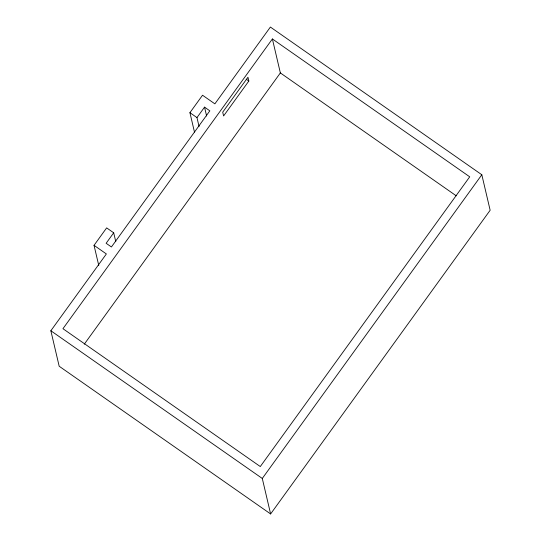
<?xml version="1.0" encoding="UTF-8"?>
<svg xmlns="http://www.w3.org/2000/svg" width="541" height="541" viewBox="0 0 541 541"><rect width="100%" height="100%" fill="white"/><g stroke="black" fill="none" stroke-linecap="round" stroke-linejoin="round"><path stroke-width="0.81" d="M98.766 265.503L94.033 245.337L106.651 227.883L113.698 232.806L115.781 241.678M194.462 132.045L189.925 112.684L202.537 95.23L214.872 103.852L270.385 27.05L481.821 174.757L490.146 210.246L270.615 513.95L59.179 366.243L50.854 330.754L106.367 253.952L94.033 245.337M113.698 232.806L106.131 243.281L111.419 246.973L209.827 110.831L204.539 107.138L196.971 117.613L199.054 126.486M272.387 38.952L62.952 328.698L260.289 466.552L469.723 176.812L272.387 38.952L280.36 72.934L456.232 195.801M248.84 81.035L223.602 115.943L222.716 112.17L247.954 77.262L248.84 81.035L246.277 79.25M84.288 344.184L280.36 72.934M270.615 513.95L262.29 478.46L481.821 174.757M189.925 112.684L196.971 117.613M50.854 330.754L262.29 478.46M204.539 107.138L206.621 116.011"/></g></svg>
